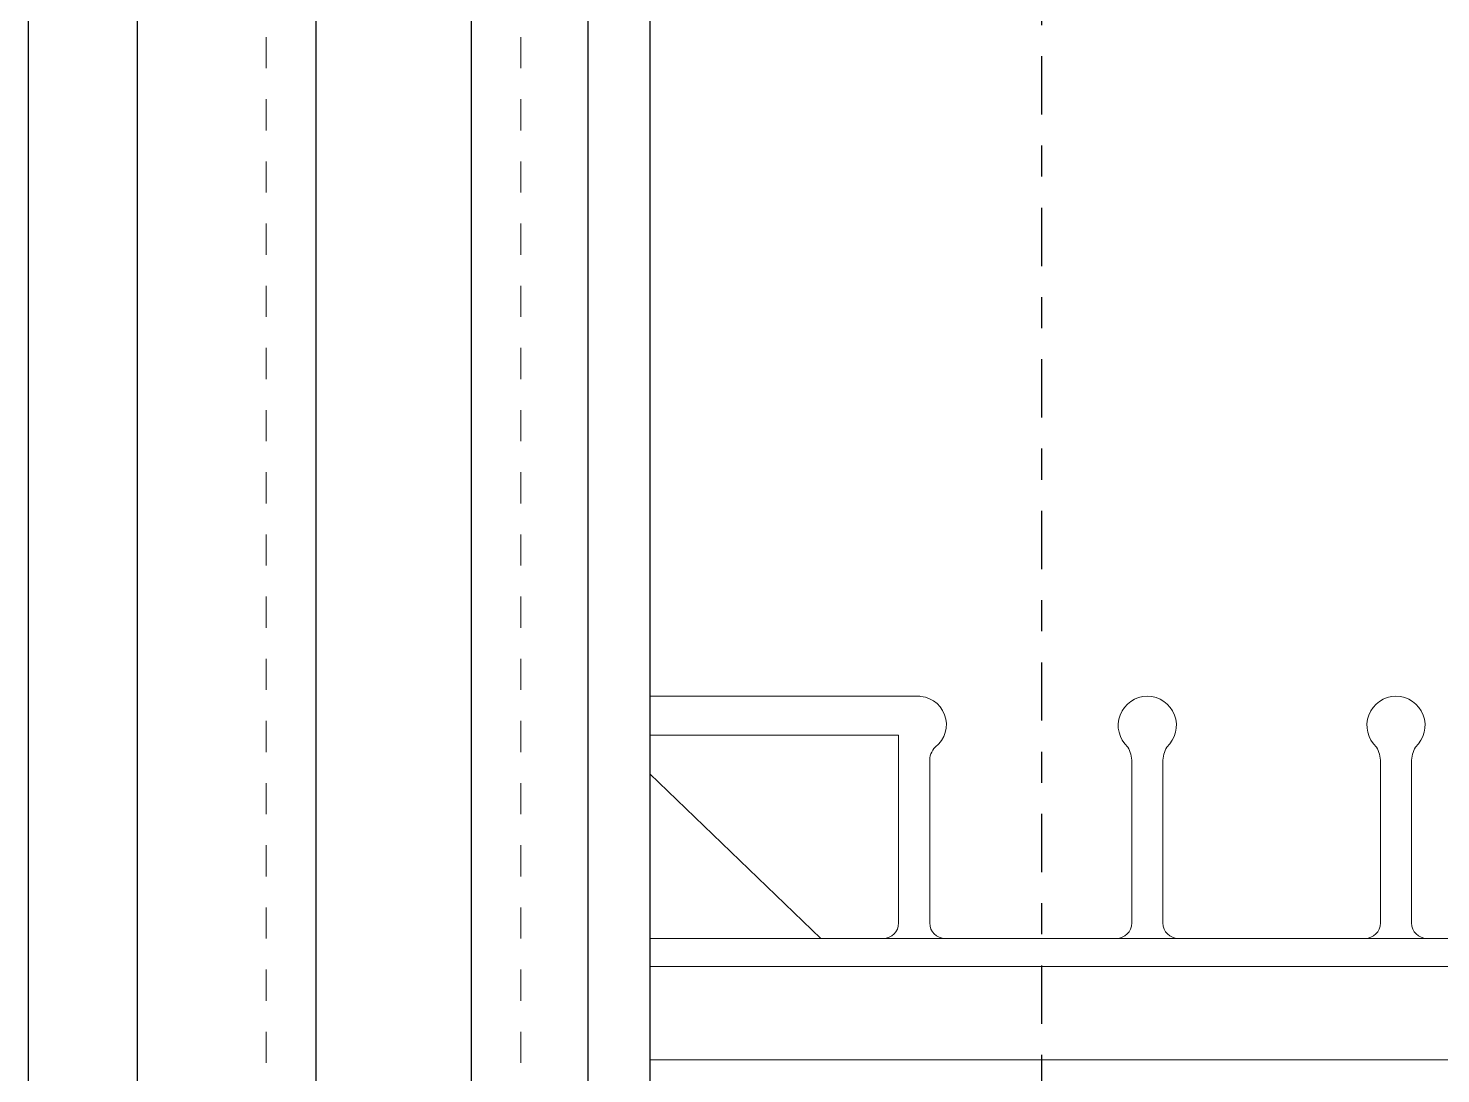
# Model space of a CAD drawing. Header units: inches. Extents: x -66.6 to 9.3, y 204.4 to 283.9.
# Drawn here: x -42.822 to -38.279, y 231.485 to 234.848 of the extents above; entities that cross this region are included whole.
import ezdxf

# ---------------------------------------------------------------- set-up
doc = ezdxf.new("R2010")
doc.units = ezdxf.units.IN
doc.header["$MEASUREMENT"] = 0
doc.linetypes.add('CENTER', pattern=[2, 1.25, -0.25, 0.25, -0.25])
doc.linetypes.add('DASHED2', pattern=[0.375, 0.25, -0.125])
for name, color, linetype, lineweight in [('A2 Hatch', 8, 'Continuous', 9), ('DETAILS', 7, 'Continuous', 13), ('REBAR', 2, 'CENTER', 30)]:
    doc.layers.add(name, color=color, linetype=linetype, lineweight=lineweight)

msp = doc.modelspace()

# ---------------------------------------------------------------- linework, layer by layer
at = {"color": 1}
for p, q in [((-42.4725, 235.4197), (-42.4725, 223.216)), ((-41.8975, 235.4197), (-41.8975, 223.411)), ((-41.3975, 235.4197), (-41.3975, 223.5806)), ((-40.8225, 235.4197), (-40.8225, 223.7756)), ((-41.0225, 235.1697), (-41.0225, 223.7078)), ((-42.8225, 234.9197), (-42.8225, 223.0973))]:
    msp.add_line(p, q, dxfattribs=at)
at = {"layer": 'A2 Hatch', "linetype": 'DASHED2', "ltscale": 0.15}
for p, q in [((-42.0575, 235.4197), (-42.0575, 223.3568)), ((-41.2375, 235.4197), (-41.2375, 223.6349))]:
    msp.add_line(p, q, dxfattribs=at)
at = {"layer": 'DETAILS', "color": 6, "lineweight": 20}
for p, q in [((-39.9544, 232.699), (-40.8225, 232.699)), ((-40.0225, 232.574), (-40.8225, 232.574)), ((-40.0225, 231.9697), (-40.0225, 232.574)), ((-39.9225, 231.9697), (-39.9225, 232.4876)), ((-39.2725, 231.9697), (-39.2725, 232.4876)), ((-39.1725, 231.9697), (-39.1725, 232.4876)), ((-38.4725, 231.9697), (-38.4725, 232.4876)), ((-38.3725, 231.9697), (-38.3725, 232.4876)), ((-40.2725, 231.9197), (-40.8225, 232.45)), ((-40.8225, 231.9197), (-40.2725, 231.9197)), ((-40.0725, 231.9197), (-40.8225, 231.9197)), ((-40.8225, 231.9197), (-36.8225, 231.9197)), ((-40.0725, 231.9197), (-39.8725, 231.9197)), ((-39.3225, 231.9197), (-39.8725, 231.9197)), ((-39.3225, 231.9197), (-39.1225, 231.9197)), ((-38.5225, 231.9197), (-39.1225, 231.9197)), ((-38.5225, 231.9197), (-38.3225, 231.9197)), ((-37.7725, 231.9197), (-38.3225, 231.9197)), ((-36.8225, 231.8297), (-40.8225, 231.8297)), ((-36.8225, 231.5297), (-40.8225, 231.5297))]:
    msp.add_line(p, q, dxfattribs=at)
for centre, radius, start, end in [((-39.96, 232.608), 0.0912, 307.4863, 93.4766), ((-39.2225, 232.6054), 0.0936, 311.7279, 228.2721), ((-38.4225, 232.6054), 0.0936, 311.7279, 228.2721), ((-39.8607, 232.4918), 0.0619, 134.9903, 183.9263), ((-39.3725, 232.4876), 0.1, 0, 28.6972), ((-39.0725, 232.4876), 0.1, 151.3028, 180), ((-38.5725, 232.4876), 0.1, 0, 28.6972), ((-38.2725, 232.4876), 0.1, 151.3028, 180), ((-40.0725, 231.9697), 0.05, 270, 0), ((-39.8725, 231.9697), 0.05, 180, 270), ((-39.3225, 231.9697), 0.05, 270, 0), ((-39.1225, 231.9697), 0.05, 180, 270), ((-38.5225, 231.9697), 0.05, 270, 0), ((-38.3225, 231.9697), 0.05, 180, 270)]:
    msp.add_arc(centre, radius, start, end, dxfattribs=at)
at = {"layer": 'REBAR', "ltscale": 0.15}
msp.add_line((-39.5631, 280.0958), (-39.5631, 225.2163), dxfattribs=at)

doc.saveas('drawing.dxf')
